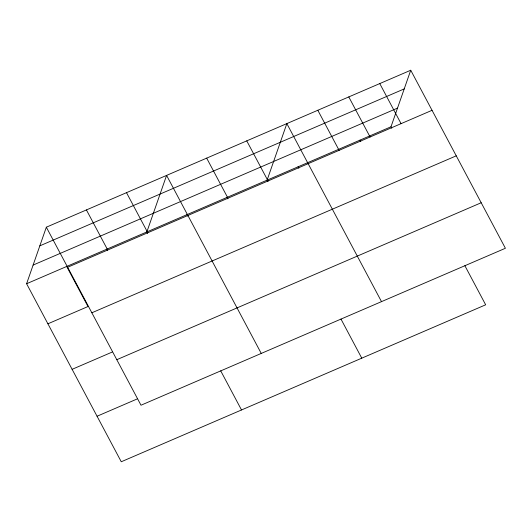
<?xml version="1.0" encoding="UTF-8"?>
<svg xmlns="http://www.w3.org/2000/svg" width="532" height="532" viewBox="0 0 532 532"><rect width="100%" height="100%" fill="white"/><g stroke="black" fill="none" stroke-linecap="round" stroke-linejoin="round"><path stroke-width="0.8" d="M464.862 265.681L485.663 304.803L121.263 461.763L26.6 283.729L46.337 227.197L410.737 70.237L505.4 248.271L141 405.224L46.337 227.197M391.778 128.232L391 126.776L410.737 70.237M39.82 245.851L404.227 88.897M33.11 265.069L397.517 108.116M26.6 283.729L391 126.776M67.644 267.264L432.044 110.31M47.907 323.802L87.993 306.532L66.686 266.466M91.85 312.789L456.25 155.836M72.113 369.328L112.199 352.064M116.787 359.699L481.194 202.745M97.057 416.237L137.136 398.967M379.762 83.577L401.068 123.65M348.793 96.924L370.099 136.99M360.031 140.115L360.802 141.572M317.817 110.264L339.123 150.337M381.504 301.637L286.841 123.604L267.104 180.135L267.882 181.598M298.08 166.795L298.858 168.252M246.755 140.867L268.062 180.94M340.965 319.047L361.767 358.169M206.675 158.137L227.982 198.203M227.024 197.405L227.796 198.862M261.252 353.434L166.589 175.4L146.852 231.932L147.63 233.388M186.938 214.669L187.71 216.125M126.503 192.664L147.81 232.737M220.714 370.844L241.515 409.966M86.417 209.927L107.723 250M106.766 249.195L107.544 250.658"/></g></svg>
